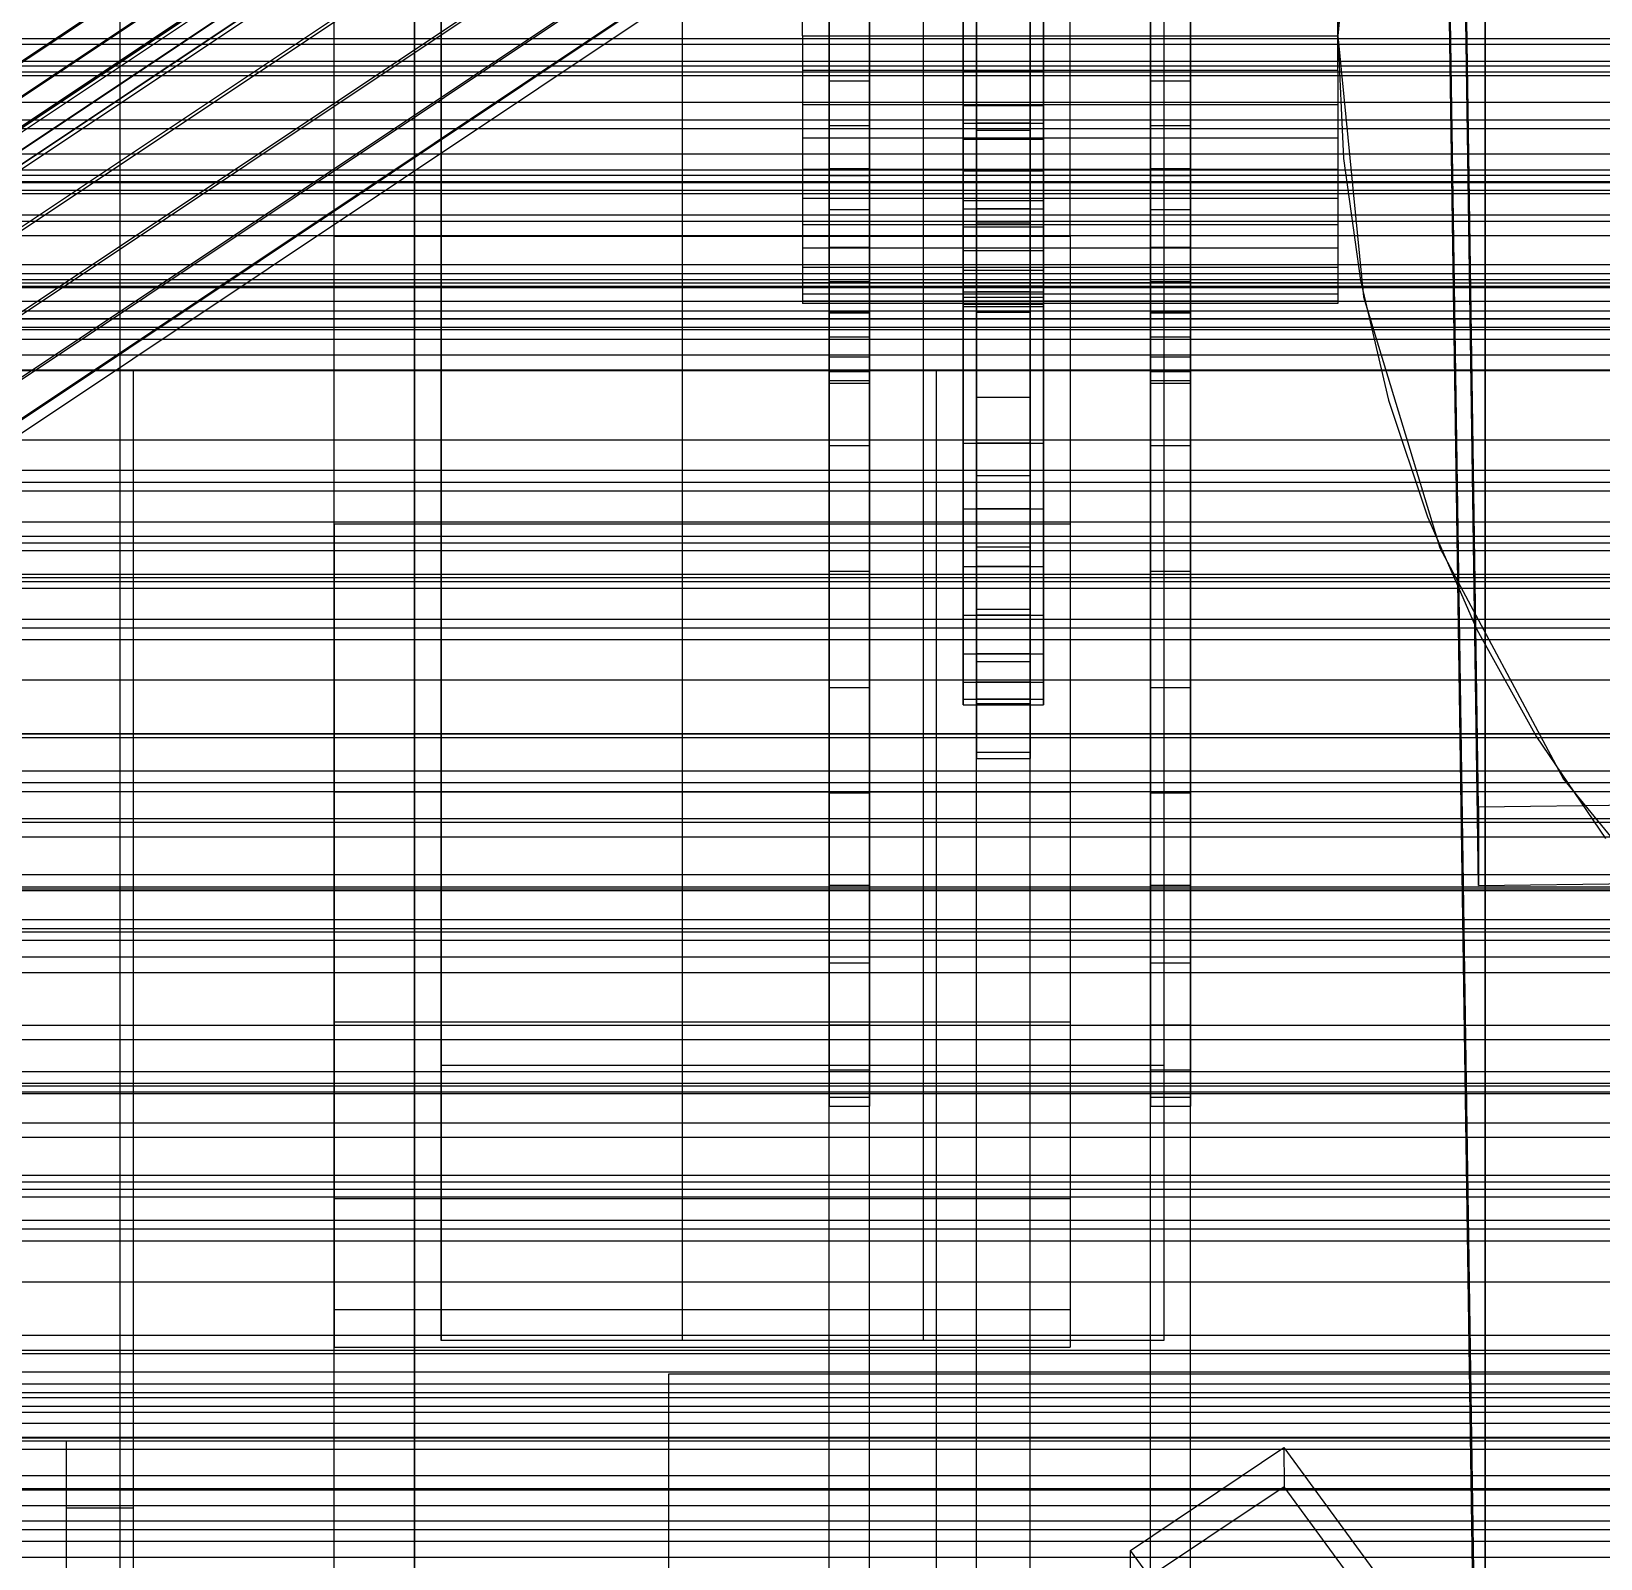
# Model space of a CAD drawing. Header units: millimetres. Extents: x -1970 to 59977, y -65068 to 6837.
# Drawn here: x 252.4 to 369.6, y -34688.8 to -34574.7 of the extents above; entities that cross this region are included whole.
import ezdxf

# ---------------------------------------------------------------- set-up
doc = ezdxf.new("R2010")
doc.units = ezdxf.units.MM
for name, color, linetype, lineweight in [('COTAS_O', 1, 'Continuous', 0), ('COTAS_P', 1, 'Continuous', 0), ('frontal_briquetadora', 7, 'Continuous', 0), ('frontal_C01', 7, 'Continuous', 0), ('frontal_C02', 7, 'Continuous', 0), ('frontal_C03', 7, 'Continuous', 0), ('frontal_C05', 7, 'Continuous', 0), ('frontal_dos-mix', 7, 'Continuous', 0), ('frontal_mezcladora', 7, 'Continuous', 0), ('frontal_secador', 7, 'Continuous', 0)]:
    doc.layers.add(name, color=color, linetype=linetype, lineweight=lineweight)
doc.dimstyles.new('R19_100', dxfattribs={"dimtxt": 250, "dimasz": 150, "dimexe": 150, "dimexo": 80, "dimgap": 100, "dimtad": 1, "dimtih": 1, "dimtoh": 1, "dimdsep": 46, "dimcen": 0.09, "dimadec": 0, "dimazin": 0, "dimtfac": 1, "dimtdec": 4, "dimtofl": 0, "dimtmove": 0, "dimatfit": 3, "dimfxl": 1, "dimtolj": 1, "dimtzin": 0, "dimarcsym": 0})

# ---------------------------------------------------------------- blocks, each defined once
blk = doc.blocks.new('*D37')
at = {"layer": 'COTAS_P', "color": 0, "lineweight": -2, "transparency": 16777216}
for p, q in [((-1750, -35420), (-1750, -34450)), ((2600, -35420), (2600, -34450)), ((-1600, -34600), (2450, -34600))]:
    blk.add_line(p, q, dxfattribs=at)
at = {"layer": 'COTAS_P', "color": 0, "transparency": 16777216}
for points in [[(-1600, -34575), (-1600, -34625), (-1750, -34600)], [(2450, -34575), (2450, -34625), (2600, -34600)]]:
    blk.add_solid(points, dxfattribs=at)
at = {"layer": 'Defpoints', "color": 0, "transparency": 16777216}
for p in [(2600, -34600), (-1750, -35500), (2600, -35500)]:
    blk.add_point(p, dxfattribs=at)
blk = doc.blocks.new('*D43')
at = {"layer": 'COTAS_O', "color": 0, "lineweight": -2, "transparency": 16777216}
for p, q in [((-650, -34820), (-650, -34050)), ((650, -34820), (650, -34050)), ((-500, -34200), (500, -34200))]:
    blk.add_line(p, q, dxfattribs=at)
at = {"layer": 'COTAS_O', "color": 0, "transparency": 16777216}
for points in [[(-500, -34175), (-500, -34225), (-650, -34200)], [(500, -34175), (500, -34225), (650, -34200)]]:
    blk.add_solid(points, dxfattribs=at)
at = {"layer": 'Defpoints', "color": 0, "transparency": 16777216}
for p in [(650, -34200), (-650, -34900), (650, -34900)]:
    blk.add_point(p, dxfattribs=at)

msp = doc.modelspace()

# ---------------------------------------------------------------- linework, layer by layer
at = {"layer": 'frontal_briquetadora'}
for p, q in [((210, -34680), (416.55, -34680)), ((210, -34680), (430, -34680)), ((255, -34680), (260, -34680)), ((255, -34685), (255, -34680)), ((260, -34685), (260, -34680)), ((320, -34680), (430, -34680)), ((320, -34736), (320, -34680)), ((255, -34685), (260, -34685)), ((255, -34715), (255, -34685)), ((260, -34715), (260, -34685))]:
    msp.add_line(p, q, dxfattribs=at)
at = {"layer": 'frontal_C01'}
for p, q in [((148.779, -34645.646), (362.578, -34502.968)), ((146.218, -34647.247), (360.017, -34504.57)), ((149.85, -34647.535), (363.648, -34504.858)), ((147.554, -34648.971), (361.352, -34506.293)), ((150.672, -34649.219), (364.471, -34506.541)), ((148.798, -34650.391), (362.596, -34507.713)), ((151.191, -34650.581), (364.989, -34507.903)), ((149.865, -34651.41), (363.664, -34508.732)), ((150.683, -34651.958), (364.482, -34509.28)), ((151.196, -34651.999), (364.995, -34509.321)), ((151.369, -34651.529), (365.168, -34508.851)), ((168.21, -34637.88), (352.519, -34514.882)), ((160.982, -34642.399), (345.291, -34519.401)), ((171.232, -34643.212), (355.541, -34520.214)), ((360.514, -34714.223), (357.646, -34521.223)), ((164.752, -34647.264), (349.061, -34524.266)), ((173.554, -34647.962), (357.863, -34524.964)), ((360.514, -34720.311), (357.646, -34527.311)), ((168.263, -34651.271), (352.572, -34528.272)), ((175.016, -34651.806), (359.326, -34528.808)), ((171.275, -34654.146), (355.584, -34531.147)), ((175.521, -34654.482), (359.83, -34531.484)), ((173.584, -34655.693), (357.893, -34532.695)), ((175.032, -34655.808), (359.341, -34532.81))]:
    msp.add_line(p, q, dxfattribs=at)
at = {"layer": 'frontal_C02'}
for p, q in [((360.514, -34632.655), (357.646, -34438.888)), ((360.514, -34638.5), (357.646, -34444.733)), ((-450, -34615.487), (450, -34615.487)), ((450, -34627.178), (-450, -34627.178)), ((-425, -34627.144), (425, -34627.144)), ((378.512, -34632.411), (360.514, -34632.655)), ((360.514, -34632.655), (360.514, -34638.5)), ((425, -34638.62), (-425, -34638.62)), ((360.514, -34638.5), (378.512, -34638.257)), ((425, -34641.991), (-425, -34641.991)), ((450, -34648.959), (-450, -34648.959)), ((-425, -34653.467), (425, -34653.467)), ((-450, -34660.649), (450, -34660.649)), ((334.501, -34688.187), (345.969, -34680.504)), ((345.969, -34680.504), (345.981, -34683.427)), ((345.969, -34680.504), (373.501, -34718.097)), ((345.981, -34683.427), (334.513, -34691.11)), ((373.513, -34721.02), (345.981, -34683.427)), ((334.513, -34691.11), (334.501, -34688.187)), ((362.033, -34725.78), (334.501, -34688.187))]:
    msp.add_line(p, q, dxfattribs=at)
at = {"layer": 'frontal_C03'}
for p, q in [((1250, -34575.235), (-1250, -34575.235)), ((-1250, -34579.978), (1250, -34579.978)), ((-1250, -34581.934), (1250, -34581.934)), ((1250, -34585.042), (-1250, -34585.042)), ((1250, -34585.923), (-1250, -34585.923)), ((1250, -34586.576), (-1250, -34586.576)), ((-1250, -34586.781), (1250, -34586.781)), ((-1250, -34588.377), (1250, -34588.377)), ((1250, -34588.884), (-1250, -34588.884)), ((-1250, -34589.941), (1250, -34589.941)), ((-1250, -34592.097), (1250, -34592.097)), ((1250, -34592.793), (-1250, -34592.793)), ((-1250, -34593.226), (1250, -34593.226)), ((1250, -34593.851), (-1250, -34593.851)), ((-1250, -34595.564), (1250, -34595.564)), ((-1250, -34596.148), (1250, -34596.148)), ((1250, -34596.158), (-1250, -34596.158)), ((1250, -34596.812), (-1250, -34596.812)), ((-1250, -34596.946), (1250, -34596.946)), ((1250, -34597.693), (-1250, -34597.693)), ((1250, -34607.499), (-1250, -34607.499)), ((1250, -34608.381), (-1250, -34608.381)), ((1250, -34609.034), (-1250, -34609.034)), ((1250, -34611.342), (-1250, -34611.342)), ((-1250, -34612.399), (1250, -34612.399)), ((1250, -34615.251), (-1250, -34615.251)), ((-1500, -34615.78), (1500, -34615.78)), ((1250, -34616.308), (-1250, -34616.308)), ((1250, -34618.616), (-1250, -34618.616)), ((1250, -34619.269), (-1250, -34619.269)), ((1250, -34620.151), (-1250, -34620.151)), ((1500, -34627.188), (-1500, -34627.188)), ((1500, -34627.473), (-1500, -34627.473)), ((1250, -34629.957), (-1250, -34629.957)), ((1250, -34630.838), (-1250, -34630.838)), ((1250, -34631.492), (-1250, -34631.492)), ((1250, -34633.799), (-1250, -34633.799)), ((-1250, -34634.856), (1250, -34634.856)), ((1250, -34637.709), (-1250, -34637.709)), ((-1500, -34638.882), (1500, -34638.882)), ((1250, -34638.766), (-1250, -34638.766)), ((1250, -34641.073), (-1250, -34641.073)), ((1250, -34641.727), (-1250, -34641.727)), ((1250, -34642.608), (-1250, -34642.608)), ((1250, -34652.415), (-1250, -34652.415)), ((1250, -34653.296), (-1250, -34653.296)), ((1250, -34653.949), (-1250, -34653.949)), ((1250, -34656.257), (-1250, -34656.257)), ((-1250, -34657.314), (1250, -34657.314)), ((1250, -34660.166), (-1250, -34660.166)), ((1250, -34661.224), (-1250, -34661.224)), ((1250, -34663.531), (-1250, -34663.531)), ((1250, -34664.184), (-1250, -34664.184)), ((1250, -34665.066), (-1250, -34665.066)), ((1250, -34674.872), (-1250, -34674.872)), ((1250, -34675.754), (-1250, -34675.754)), ((1250, -34676.407), (-1250, -34676.407)), ((-1250, -34676.77), (1250, -34676.77)), ((-1250, -34677.403), (1250, -34677.403)), ((-1250, -34677.867), (1250, -34677.867)), ((1250, -34678.714), (-1250, -34678.714)), ((-1250, -34679.722), (1250, -34679.722)), ((-1250, -34679.772), (1250, -34679.772)), ((-1250, -34680.619), (1250, -34680.619)), ((1250, -34682.624), (-1250, -34682.624)), ((-1250, -34683.571), (1250, -34683.571)), ((1250, -34683.681), (-1250, -34683.681)), ((-1250, -34684.838), (1250, -34684.838)), ((1250, -34685.989), (-1250, -34685.989)), ((1250, -34686.642), (-1250, -34686.642)), ((1250, -34687.523), (-1250, -34687.523)), ((-1250, -34688.686), (1250, -34688.686))]:
    msp.add_line(p, q, dxfattribs=at)
at = {"layer": 'frontal_C05'}
for p, q in [((351.921, -34555.491), (350, -34575)), ((312, -34564.558), (312, -34575)), ((315, -34575), (315, -34564.558)), ((336, -34564.558), (336, -34575)), ((339, -34575), (339, -34564.558)), ((350.422, -34565.82), (350, -34575)), ((323, -34567.952), (323, -34575)), ((327, -34575), (327, -34567.952)), ((322, -34568.474), (322, -34575)), ((323, -34575), (323, -34568.474)), ((327, -34568.474), (327, -34575)), ((328, -34575), (328, -34568.474)), ((312, -34575), (312, -34571.606)), ((315, -34571.606), (315, -34575)), ((336, -34575), (336, -34571.606)), ((339, -34571.606), (339, -34575)), ((310, -34575), (310, -34572.389)), ((322, -34575), (322, -34572.357)), ((328, -34572.357), (328, -34575)), ((350, -34575), (350, -34572.389)), ((310, -34575), (310, -34577.611)), ((310, -34575), (350, -34575)), ((312, -34575), (315, -34575)), ((312, -34575), (312, -34578.394)), ((312, -34585.442), (312, -34575)), ((312, -34818), (312, -34575)), ((315, -34575), (315, -34585.442)), ((315, -34578.394), (315, -34575)), ((315, -34818), (315, -34575)), ((315, -34575), (336, -34575)), ((322, -34575), (328, -34575)), ((322, -34575), (322, -34577.643)), ((322, -34581.526), (322, -34575)), ((323, -34575), (327, -34575)), ((323, -34818), (323, -34575)), ((323, -34575), (323, -34581.526)), ((323, -34582.048), (323, -34575)), ((327, -34818), (327, -34575)), ((327, -34575), (327, -34582.048)), ((327, -34581.526), (327, -34575)), ((328, -34575), (328, -34581.526)), ((328, -34577.643), (328, -34575)), ((336, -34575), (339, -34575)), ((336, -34575), (336, -34578.394)), ((336, -34585.442), (336, -34575)), ((336, -34818), (336, -34575)), ((339, -34575), (339, -34585.442)), ((339, -34578.394), (339, -34575)), ((339, -34818), (339, -34575)), ((350, -34575), (350.422, -34584.18)), ((350, -34575), (351.921, -34594.509)), ((350, -34577.611), (350, -34575)), ((310, -34577.611), (310, -34580.176)), ((350, -34577.611), (310, -34577.611)), ((322, -34577.643), (322, -34581.526)), ((328, -34577.643), (322, -34577.643)), ((322, -34577.643), (322, -34580.241)), ((328, -34581.526), (328, -34577.643)), ((328, -34580.241), (328, -34577.643)), ((350, -34577.611), (350, -34580.176)), ((312, -34578.394), (312, -34585.442)), ((315, -34578.394), (312, -34578.394)), ((312, -34578.394), (312, -34581.729)), ((315, -34585.442), (315, -34578.394)), ((315, -34581.729), (315, -34578.394)), ((336, -34578.394), (336, -34585.442)), ((339, -34578.394), (336, -34578.394)), ((336, -34578.394), (336, -34581.729)), ((339, -34585.442), (339, -34578.394)), ((339, -34581.729), (339, -34578.394)), ((310, -34580.176), (310, -34582.654)), ((350, -34580.176), (310, -34580.176)), ((322, -34580.241), (322, -34587.941)), ((328, -34580.241), (322, -34580.241)), ((322, -34580.241), (322, -34582.749)), ((328, -34587.941), (328, -34580.241)), ((328, -34582.749), (328, -34580.241)), ((350, -34580.176), (350, -34582.654)), ((312, -34581.729), (312, -34595.706)), ((315, -34581.729), (312, -34581.729)), ((312, -34581.729), (312, -34584.95)), ((315, -34595.706), (315, -34581.729)), ((315, -34584.95), (315, -34581.729)), ((322, -34581.526), (328, -34581.526)), ((322, -34587.941), (322, -34581.526)), ((323, -34581.526), (323, -34582.048)), ((327, -34581.526), (323, -34581.526)), ((323, -34581.526), (323, -34587.941)), ((323, -34582.048), (327, -34582.048)), ((323, -34588.976), (323, -34582.048)), ((327, -34582.048), (327, -34581.526)), ((327, -34587.941), (327, -34581.526)), ((327, -34582.048), (327, -34588.976)), ((328, -34581.526), (328, -34587.941)), ((336, -34581.729), (336, -34595.706)), ((339, -34581.729), (336, -34581.729)), ((336, -34581.729), (336, -34584.95)), ((339, -34595.706), (339, -34581.729)), ((339, -34584.95), (339, -34581.729)), ((310, -34582.654), (310, -34585)), ((350, -34582.654), (310, -34582.654)), ((322, -34582.749), (322, -34594.134)), ((328, -34582.749), (322, -34582.749)), ((322, -34582.749), (322, -34585.125)), ((328, -34594.134), (328, -34582.749)), ((328, -34585.125), (328, -34582.749)), ((350, -34582.654), (350, -34585)), ((350.422, -34584.18), (351.685, -34593.282)), ((310, -34585), (310, -34587.175)), ((350, -34585), (310, -34585)), ((312, -34584.95), (312, -34605.615)), ((315, -34584.95), (312, -34584.95)), ((312, -34584.95), (312, -34588)), ((312, -34585.442), (315, -34585.442)), ((312, -34595.706), (312, -34585.442)), ((315, -34605.615), (315, -34584.95)), ((315, -34588), (315, -34584.95)), ((315, -34585.442), (315, -34595.706)), ((322, -34585.125), (322, -34600)), ((328, -34585.125), (322, -34585.125)), ((322, -34585.125), (322, -34587.327)), ((328, -34600), (328, -34585.125)), ((328, -34587.327), (328, -34585.125)), ((336, -34584.95), (336, -34605.615)), ((339, -34584.95), (336, -34584.95)), ((336, -34584.95), (336, -34588)), ((336, -34585.442), (339, -34585.442)), ((336, -34595.706), (336, -34585.442)), ((339, -34605.615), (339, -34584.95)), ((339, -34588), (339, -34584.95)), ((339, -34585.442), (339, -34595.706)), ((350, -34585), (350, -34587.175)), ((310, -34587.175), (310, -34589.142)), ((350, -34587.175), (310, -34587.175)), ((312, -34588), (312, -34615)), ((315, -34588), (312, -34588)), ((312, -34588), (312, -34590.828)), ((315, -34615), (315, -34588)), ((315, -34590.828), (315, -34588)), ((322, -34587.327), (322, -34605.438)), ((328, -34587.327), (322, -34587.327)), ((322, -34587.327), (322, -34589.319)), ((322, -34587.941), (328, -34587.941)), ((322, -34594.134), (322, -34587.941)), ((323, -34587.941), (323, -34588.976)), ((327, -34587.941), (323, -34587.941)), ((323, -34587.941), (323, -34594.134)), ((327, -34588.976), (327, -34587.941)), ((327, -34594.134), (327, -34587.941)), ((328, -34605.438), (328, -34587.327)), ((328, -34589.319), (328, -34587.327)), ((328, -34587.941), (328, -34594.134)), ((336, -34588), (336, -34615)), ((339, -34588), (336, -34588)), ((336, -34588), (336, -34590.828)), ((339, -34615), (339, -34588)), ((339, -34590.828), (339, -34588)), ((350, -34587.175), (350, -34589.142)), ((310, -34589.142), (310, -34590.867)), ((350, -34589.142), (310, -34589.142)), ((322, -34589.319), (322, -34610.355)), ((328, -34589.319), (322, -34589.319)), ((322, -34589.319), (322, -34591.065)), ((323, -34588.976), (327, -34588.976)), ((323, -34595.665), (323, -34588.976)), ((327, -34588.976), (327, -34595.665)), ((328, -34610.355), (328, -34589.319)), ((328, -34591.065), (328, -34589.319)), ((350, -34589.142), (350, -34590.867)), ((310, -34590.867), (310, -34592.321)), ((350, -34590.867), (310, -34590.867)), ((312, -34590.828), (312, -34623.701)), ((315, -34590.828), (312, -34590.828)), ((312, -34590.828), (312, -34593.385)), ((315, -34623.701), (315, -34590.828)), ((315, -34593.385), (315, -34590.828)), ((322, -34591.065), (322, -34614.668)), ((328, -34591.065), (322, -34591.065)), ((322, -34591.065), (322, -34592.537)), ((328, -34614.668), (328, -34591.065)), ((328, -34592.537), (328, -34591.065)), ((336, -34590.828), (336, -34623.701)), ((339, -34590.828), (336, -34590.828)), ((336, -34590.828), (336, -34593.385)), ((339, -34623.701), (339, -34590.828)), ((339, -34593.385), (339, -34590.828)), ((350, -34590.867), (350, -34592.321)), ((310, -34592.321), (310, -34593.478)), ((350, -34592.321), (310, -34592.321)), ((322, -34592.537), (322, -34618.301)), ((328, -34592.537), (322, -34592.537)), ((322, -34592.537), (322, -34593.709)), ((328, -34618.301), (328, -34592.537)), ((328, -34593.709), (328, -34592.537)), ((350, -34592.321), (350, -34593.478)), ((310, -34593.478), (310, -34594.319)), ((350, -34593.478), (310, -34593.478)), ((312, -34593.385), (312, -34631.569)), ((315, -34593.385), (312, -34593.385)), ((312, -34593.385), (312, -34595.627)), ((315, -34631.569), (315, -34593.385)), ((315, -34595.627), (315, -34593.385)), ((322, -34593.709), (322, -34621.194)), ((328, -34593.709), (322, -34593.709)), ((322, -34593.709), (322, -34594.56)), ((322, -34594.134), (328, -34594.134)), ((322, -34600), (322, -34594.134)), ((323, -34594.134), (323, -34595.665)), ((327, -34594.134), (323, -34594.134)), ((323, -34594.134), (323, -34600)), ((327, -34595.665), (327, -34594.134)), ((327, -34600), (327, -34594.134)), ((328, -34621.194), (328, -34593.709)), ((328, -34594.56), (328, -34593.709)), ((328, -34594.134), (328, -34600)), ((336, -34593.385), (336, -34631.569)), ((339, -34593.385), (336, -34593.385)), ((336, -34593.385), (336, -34595.627)), ((339, -34631.569), (339, -34593.385)), ((339, -34595.627), (339, -34593.385)), ((350, -34593.478), (350, -34594.319)), ((351.685, -34593.282), (353.779, -34602.23)), ((310, -34594.319), (310, -34594.829)), ((350, -34594.319), (310, -34594.319)), ((310, -34594.829), (310, -34595)), ((350, -34594.829), (310, -34594.829)), ((350, -34595), (310, -34595)), ((322, -34594.56), (322, -34623.296)), ((328, -34594.56), (322, -34594.56)), ((322, -34594.56), (322, -34595.077)), ((322, -34595.077), (322, -34624.572)), ((328, -34595.077), (322, -34595.077)), ((322, -34595.077), (322, -34595.25)), ((322, -34595.25), (322, -34625)), ((328, -34595.25), (322, -34595.25)), ((328, -34623.296), (328, -34594.56)), ((328, -34595.077), (328, -34594.56)), ((328, -34624.572), (328, -34595.077)), ((328, -34595.25), (328, -34595.077)), ((328, -34625), (328, -34595.25)), ((350, -34594.319), (350, -34594.829)), ((350, -34594.829), (350, -34595)), ((351.921, -34594.509), (357.612, -34613.268)), ((312, -34595.627), (312, -34638.468)), ((315, -34595.627), (312, -34595.627)), ((312, -34595.627), (312, -34597.517)), ((312, -34595.706), (315, -34595.706)), ((312, -34605.615), (312, -34595.706)), ((315, -34638.468), (315, -34595.627)), ((315, -34597.517), (315, -34595.627)), ((315, -34595.706), (315, -34605.615)), ((323, -34595.665), (327, -34595.665)), ((323, -34602), (323, -34595.665)), ((327, -34595.665), (327, -34602)), ((336, -34595.627), (336, -34638.468)), ((339, -34595.627), (336, -34595.627)), ((336, -34595.627), (336, -34597.517)), ((336, -34595.706), (339, -34595.706)), ((336, -34605.615), (336, -34595.706)), ((339, -34638.468), (339, -34595.627)), ((339, -34597.517), (339, -34595.627)), ((339, -34595.706), (339, -34605.615)), ((312, -34597.517), (312, -34644.282)), ((315, -34597.517), (312, -34597.517)), ((312, -34597.517), (312, -34599.021)), ((315, -34644.282), (315, -34597.517)), ((315, -34599.021), (315, -34597.517)), ((336, -34597.517), (336, -34644.282)), ((339, -34597.517), (336, -34597.517)), ((336, -34597.517), (336, -34599.021)), ((339, -34644.282), (339, -34597.517)), ((339, -34599.021), (339, -34597.517)), ((312, -34599.021), (312, -34648.91)), ((315, -34599.021), (312, -34599.021)), ((312, -34599.021), (312, -34600.114)), ((315, -34648.91), (315, -34599.021)), ((315, -34600.114), (315, -34599.021)), ((322, -34600), (328, -34600)), ((322, -34605.438), (322, -34600)), ((323, -34600), (323, -34602)), ((327, -34600), (323, -34600)), ((323, -34600), (323, -34605.438)), ((327, -34602), (327, -34600)), ((327, -34605.438), (327, -34600)), ((328, -34600), (328, -34605.438)), ((336, -34599.021), (336, -34648.91)), ((339, -34599.021), (336, -34599.021)), ((336, -34599.021), (336, -34600.114)), ((339, -34648.91), (339, -34599.021)), ((339, -34600.114), (339, -34599.021)), ((312, -34600.114), (312, -34652.274)), ((315, -34600.114), (312, -34600.114)), ((312, -34600.114), (312, -34600.778)), ((312, -34600.778), (312, -34654.316)), ((315, -34600.778), (312, -34600.778)), ((312, -34600.778), (312, -34601)), ((312, -34601), (312, -34655)), ((315, -34601), (312, -34601)), ((315, -34652.274), (315, -34600.114)), ((315, -34600.778), (315, -34600.114)), ((315, -34654.316), (315, -34600.778)), ((315, -34601), (315, -34600.778)), ((315, -34655), (315, -34601)), ((336, -34600.114), (336, -34652.274)), ((339, -34600.114), (336, -34600.114)), ((336, -34600.114), (336, -34600.778)), ((336, -34600.778), (336, -34654.316)), ((339, -34600.778), (336, -34600.778)), ((336, -34600.778), (336, -34601)), ((336, -34601), (336, -34655)), ((339, -34601), (336, -34601)), ((339, -34652.274), (339, -34600.114)), ((339, -34600.778), (339, -34600.114)), ((339, -34654.316), (339, -34600.778)), ((339, -34601), (339, -34600.778)), ((339, -34655), (339, -34601)), ((323, -34602), (327, -34602)), ((323, -34607.873), (323, -34602)), ((327, -34602), (327, -34607.873)), ((353.779, -34602.23), (356.685, -34610.948)), ((312, -34605.615), (315, -34605.615)), ((312, -34615), (312, -34605.615)), ((315, -34605.615), (315, -34615)), ((322, -34605.438), (328, -34605.438)), ((322, -34610.355), (322, -34605.438)), ((323, -34605.438), (323, -34607.873)), ((327, -34605.438), (323, -34605.438)), ((323, -34605.438), (323, -34610.355)), ((327, -34607.873), (327, -34605.438)), ((327, -34610.355), (327, -34605.438)), ((328, -34605.438), (328, -34610.355)), ((336, -34605.615), (339, -34605.615)), ((336, -34615), (336, -34605.615)), ((339, -34605.615), (339, -34615)), ((323, -34607.873), (327, -34607.873)), ((323, -34613.184), (323, -34607.873)), ((327, -34607.873), (327, -34613.184)), ((322, -34610.355), (328, -34610.355)), ((322, -34614.668), (322, -34610.355)), ((323, -34610.355), (323, -34613.184)), ((327, -34610.355), (323, -34610.355)), ((323, -34610.355), (323, -34614.668)), ((327, -34613.184), (327, -34610.355)), ((327, -34614.668), (327, -34610.355)), ((328, -34610.355), (328, -34614.668)), ((356.685, -34610.948), (360.379, -34619.363)), ((323, -34613.184), (327, -34613.184)), ((323, -34617.841), (323, -34613.184)), ((327, -34613.184), (327, -34617.841)), ((357.612, -34613.268), (366.853, -34630.557)), ((312, -34615), (315, -34615)), ((312, -34623.701), (312, -34615)), ((315, -34615), (315, -34623.701)), ((322, -34614.668), (328, -34614.668)), ((322, -34618.301), (322, -34614.668)), ((323, -34614.668), (323, -34617.841)), ((327, -34614.668), (323, -34614.668)), ((323, -34614.668), (323, -34618.301)), ((327, -34617.841), (327, -34614.668)), ((327, -34618.301), (327, -34614.668)), ((328, -34614.668), (328, -34618.301)), ((336, -34615), (339, -34615)), ((336, -34623.701), (336, -34615)), ((339, -34615), (339, -34623.701)), ((322, -34618.301), (328, -34618.301)), ((322, -34621.194), (322, -34618.301)), ((323, -34617.841), (327, -34617.841)), ((323, -34621.765), (323, -34617.841)), ((323, -34618.301), (323, -34621.765)), ((327, -34618.301), (323, -34618.301)), ((323, -34618.301), (323, -34621.194)), ((327, -34617.841), (327, -34621.765)), ((327, -34621.765), (327, -34618.301)), ((327, -34621.194), (327, -34618.301)), ((328, -34618.301), (328, -34621.194)), ((360.379, -34619.363), (364.83, -34627.403)), ((322, -34621.194), (328, -34621.194)), ((322, -34623.296), (322, -34621.194)), ((323, -34621.194), (323, -34624.889)), ((327, -34621.194), (323, -34621.194)), ((323, -34621.194), (323, -34623.296)), ((323, -34621.765), (327, -34621.765)), ((323, -34624.889), (323, -34621.765)), ((327, -34624.889), (327, -34621.194)), ((327, -34623.296), (327, -34621.194)), ((327, -34621.765), (327, -34624.889)), ((328, -34621.194), (328, -34623.296)), ((322, -34623.296), (328, -34623.296)), ((322, -34624.572), (322, -34623.296)), ((323, -34623.296), (323, -34627.16)), ((327, -34623.296), (323, -34623.296)), ((323, -34623.296), (323, -34624.572)), ((327, -34627.16), (327, -34623.296)), ((327, -34624.572), (327, -34623.296)), ((328, -34623.296), (328, -34624.572)), ((312, -34623.701), (315, -34623.701)), ((312, -34631.569), (312, -34623.701)), ((315, -34623.701), (315, -34631.569)), ((322, -34624.572), (328, -34624.572)), ((322, -34625), (322, -34624.572)), ((323, -34624.572), (323, -34628.538)), ((327, -34624.572), (323, -34624.572)), ((323, -34624.572), (323, -34625)), ((327, -34628.538), (327, -34624.572)), ((327, -34625), (327, -34624.572)), ((328, -34624.572), (328, -34625)), ((336, -34623.701), (339, -34623.701)), ((336, -34631.569), (336, -34623.701)), ((339, -34623.701), (339, -34631.569)), ((322, -34625), (328, -34625)), ((323, -34624.889), (327, -34624.889)), ((323, -34627.16), (323, -34624.889)), ((323, -34625), (323, -34629)), ((327, -34625), (323, -34625)), ((327, -34624.889), (327, -34627.16)), ((327, -34629), (327, -34625)), ((323, -34627.16), (327, -34627.16)), ((323, -34628.538), (323, -34627.16)), ((327, -34627.16), (327, -34628.538)), ((364.83, -34627.403), (370, -34635)), ((323, -34628.538), (327, -34628.538)), ((323, -34629), (323, -34628.538)), ((323, -34629), (327, -34629)), ((327, -34628.538), (327, -34629)), ((312, -34631.569), (315, -34631.569)), ((312, -34638.468), (312, -34631.569)), ((315, -34631.569), (315, -34638.468)), ((336, -34631.569), (339, -34631.569)), ((336, -34638.468), (336, -34631.569)), ((339, -34631.569), (339, -34638.468)), ((366.853, -34630.557), (379.289, -34645.711)), ((312, -34638.468), (315, -34638.468)), ((312, -34644.282), (312, -34638.468)), ((315, -34638.468), (315, -34644.282)), ((336, -34638.468), (339, -34638.468)), ((336, -34644.282), (336, -34638.468)), ((339, -34638.468), (339, -34644.282)), ((312, -34644.282), (315, -34644.282)), ((312, -34648.91), (312, -34644.282)), ((315, -34644.282), (315, -34648.91)), ((336, -34644.282), (339, -34644.282)), ((336, -34648.91), (336, -34644.282)), ((339, -34644.282), (339, -34648.91)), ((312, -34648.91), (315, -34648.91)), ((312, -34652.274), (312, -34648.91)), ((315, -34648.91), (315, -34652.274)), ((336, -34648.91), (339, -34648.91)), ((336, -34652.274), (336, -34648.91)), ((339, -34648.91), (339, -34652.274)), ((312, -34652.274), (315, -34652.274)), ((312, -34654.316), (312, -34652.274)), ((315, -34652.274), (315, -34654.316)), ((336, -34652.274), (339, -34652.274)), ((336, -34654.316), (336, -34652.274)), ((339, -34652.274), (339, -34654.316)), ((312, -34654.316), (315, -34654.316)), ((312, -34655), (312, -34654.316)), ((312, -34655), (315, -34655)), ((312, -34738), (312, -34655)), ((315, -34654.316), (315, -34655)), ((315, -34738), (315, -34655)), ((336, -34654.316), (339, -34654.316)), ((336, -34655), (336, -34654.316)), ((336, -34655), (339, -34655)), ((336, -34738), (336, -34655)), ((339, -34654.316), (339, -34655)), ((339, -34738), (339, -34655)), ((300, -34675), (570, -34675)), ((300, -34690), (300, -34675))]:
    msp.add_line(p, q, dxfattribs=at)
at = {"layer": 'frontal_dos-mix'}
msp.add_line((275, -35980), (275, -33282.5), dxfattribs=at)
at = {"layer": 'frontal_mezcladora'}
for p, q in [((283, -34651.923), (283, -34405.016)), ((301, -34405.016), (301, -34651.923)), ((319, -34405.016), (319, -34651.923)), ((337, -34405.016), (337, -34651.923)), ((259, -34691.488), (259, -34421.488)), ((281, -34421.488), (281, -34691.488)), ((339, -34691.488), (339, -34421.488)), ((361, -34421.488), (361, -34691.488)), ((283, -34425.593), (283, -34672.5)), ((301, -34425.593), (301, -34672.5)), ((319, -34425.593), (319, -34672.5)), ((337, -34425.593), (337, -34672.5)), ((259, -34718.512), (259, -34448.512)), ((281, -34718.512), (281, -34448.512)), ((339, -34718.512), (339, -34448.512)), ((361, -34718.512), (361, -34448.512)), ((315, -34600), (315, -34535)), ((275, -34590), (275, -34568.518)), ((330, -34590), (330, -34568.518)), ((275, -34611.482), (275, -34590)), ((330, -34590), (275, -34590)), ((330, -34590), (330, -34611.482)), ((-315, -34600), (315, -34600)), ((260, -34600), (320, -34600)), ((260, -34820), (260, -34600)), ((320, -34820), (320, -34600)), ((275, -34611.482), (275, -34631.5)), ((275, -34611.482), (330, -34611.482)), ((330, -34611.482), (330, -34631.5)), ((275, -34631.5), (275, -34648.69)), ((275, -34631.5), (330, -34631.5)), ((330, -34631.5), (330, -34648.69)), ((275, -34648.69), (275, -34661.88)), ((275, -34648.69), (330, -34648.69)), ((330, -34648.69), (330, -34661.88)), ((283, -34651.923), (301, -34651.923)), ((283, -34672.5), (283, -34651.923)), ((301, -34651.923), (301, -34672.5)), ((301, -34651.923), (319, -34651.923)), ((319, -34651.923), (319, -34672.5)), ((319, -34651.923), (337, -34651.923)), ((337, -34651.923), (337, -34672.5)), ((275, -34661.88), (275, -34670.172)), ((275, -34661.88), (330, -34661.88)), ((330, -34661.88), (330, -34670.172)), ((275, -34670.172), (275, -34673)), ((275, -34670.172), (330, -34670.172)), ((330, -34670.172), (330, -34673)), ((301, -34672.5), (283, -34672.5)), ((319, -34672.5), (301, -34672.5)), ((337, -34672.5), (319, -34672.5)), ((275, -34673), (330, -34673))]:
    msp.add_line(p, q, dxfattribs=at)
at = {"layer": 'frontal_secador'}
for p, q in [((1320, -34575.657), (-1320, -34575.657)), ((1320, -34576.928), (-1320, -34576.928)), ((1320, -34577.727), (-1320, -34577.727)), ((1250, -34577.285), (-1250, -34577.285)), ((1320, -34578), (-1320, -34578)), ((1250, -34578), (-1250, -34578)), ((1250, -34581.314), (-1250, -34581.314)), ((1250, -34583.856), (-1250, -34583.856)), ((1250, -34585.455), (-1250, -34585.455)), ((1250, -34586), (-1250, -34586)), ((1360, -34593.5), (-1360, -34593.5)), ((1250, -34593.75), (-1250, -34593.75)), ((1360, -34594.863), (-1360, -34594.863)), ((1360, -34598.859), (-1360, -34598.859)), ((1360, -34605.216), (-1360, -34605.216)), ((1360, -34613.5), (-1360, -34613.5)), ((1250, -34612.924), (-1250, -34612.924)), ((1360, -34623.147), (-1360, -34623.147)), ((-1360, -34633.5), (1360, -34633.5)), ((-1250, -34633.5), (1250, -34633.5)), ((1360, -34643.853), (-1360, -34643.853)), ((-1250, -34645), (1250, -34645)), ((-1400, -34650), (1400, -34650)), ((-1250, -34650), (1250, -34650)), ((1360, -34653.5), (-1360, -34653.5)), ((1250, -34654.076), (-1250, -34654.076)), ((1360, -34661.784), (-1360, -34661.784)), ((1360, -34668.141), (-1360, -34668.141)), ((1360, -34672.137), (-1360, -34672.137)), ((1360, -34673.5), (-1360, -34673.5)), ((1250, -34673.25), (-1250, -34673.25))]:
    msp.add_line(p, q, dxfattribs=at)

# ---------------------------------------------------------------- dimensions: what is measured, and where the dimension line sits
at = {"layer": 'COTAS_O'}
dim = msp.add_aligned_dim(p1=(-650, -34900), p2=(650, -34900), distance=700, text='<> O', dimstyle='R19_100', dxfattribs=at)
dim.commit()
dim.dimension.update_dxf_attribs({"geometry": '*D43', "text_midpoint": (0, -34200)})
at = {"layer": 'COTAS_P'}
dim = msp.add_aligned_dim(p1=(-1750, -35500), p2=(2600, -35500), distance=900, text='<> P', dimstyle='R19_100', dxfattribs=at)
dim.commit()
dim.dimension.update_dxf_attribs({"geometry": '*D37', "text_midpoint": (425, -34600)})

doc.saveas('drawing.dxf')
